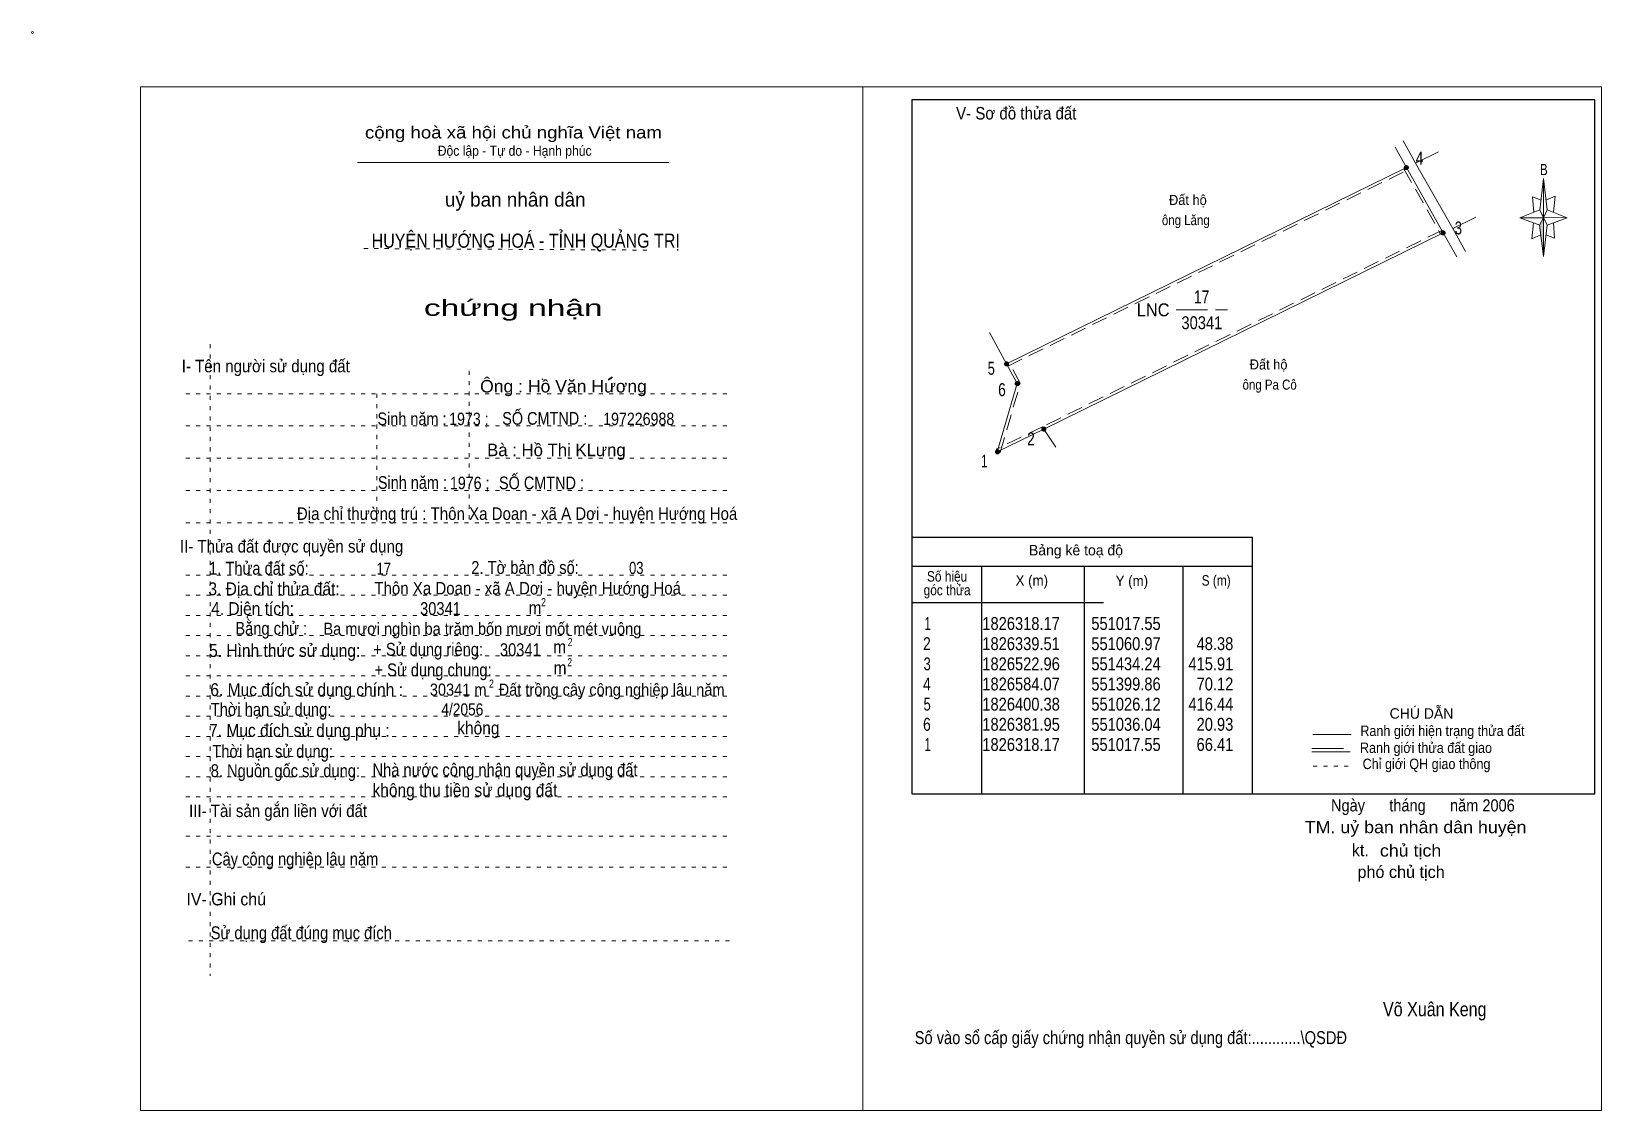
# Model space of a CAD drawing. Header units: centimetres. Extents: x -1.6 to 37.4, y -1.3 to 25.5.
import ezdxf
from ezdxf.enums import TextEntityAlignment as Align

# ---------------------------------------------------------------- set-up
doc = ezdxf.new("R2010")
doc.units = ezdxf.units.CM
doc.header["$LTSCALE"] = 0.13
doc.header["$PDMODE"] = 32
doc.header["$PDSIZE"] = 0.065
for name, pattern in [('DOTTED', [1.5, 0.3, -1.2]), ('LONG_DASHED', [7.5, 6, -1.5]), ('MEDIUM_DASHED', [4.5, 3, -1.5])]:
    doc.linetypes.add(name, pattern=pattern)
for name, color, linetype, lineweight in [('1', 7, 'DOTTED', 13), ('10', 7, 'Continuous', 13), ('2', 7, 'Continuous', 25), ('3', 7, 'Continuous', 13), ('30', 7, 'Continuous', 13), ('32', 7, 'LONG_DASHED', 13), ('33', 7, 'LONG_DASHED', 13), ('35', 7, 'Continuous', 13), ('7', 7, 'Continuous', 40)]:
    doc.layers.add(name, color=color, linetype=linetype, lineweight=lineweight)

msp = doc.modelspace()

# ---------------------------------------------------------------- hatches: boundary and pattern name
at = {"layer": '10'}
for points in [[(22.8738, 16.7398, 1), (22.8699, 16.7398, 1)], [(22.3705, 15.0699, 1), (22.3665, 15.0699, 1)]]:
    msp.add_hatch(color=256, dxfattribs=at).paths.add_polyline_path(points)
at = {"layer": '30'}
msp.add_hatch(color=256, dxfattribs=at).paths.add_polyline_path([(35.91, 20.87), (35.91, 19.91), (35.81, 20.69)])
at = {"layer": '32'}
for points in [[(32.5595, 22.117, 1), (32.4595, 22.117, 1)], [(33.471, 20.4969, 1), (33.371, 20.4969, 1)], [(22.6513, 17.2472, 1), (22.5513, 17.2472, 1)], [(22.9143, 16.7586, 1), (22.8143, 16.7586, 1)], [(23.5752, 15.6335, 1), (23.4752, 15.6335, 1)], [(22.4241, 15.0677, 1), (22.3241, 15.0677, 1)]]:
    msp.add_hatch(color=256, dxfattribs=at).paths.add_polyline_path(points)

# ---------------------------------------------------------------- linework, layer by layer
at = {"layer": '1', "linetype": 'Continuous'}
msp.add_line((6.51, 22.24), (14.23, 22.24), dxfattribs=at)
at = {"layer": '1'}
for p, q in [((6.67, 20.11), (13.82, 20.07)), ((2.86, 17.74), (2.86, 2.07)), ((9.28, 17.08), (9.28, 13.31)), ((2.25, 16.51), (15.75, 16.51)), ((6.99, 16.51), (6.99, 13.31)), ((2.25, 15.71), (15.75, 15.71)), ((2.25, 14.91), (15.75, 14.91)), ((2.25, 14.11), (15.75, 14.11)), ((2.25, 13.31), (15.75, 13.31)), ((2.25, 12.01), (15.75, 12.01)), ((2.25, 11.51), (15.75, 11.51)), ((2.25, 11.01), (15.75, 11.01)), ((2.25, 10.51), (15.75, 10.51)), ((2.25, 10.01), (15.75, 10.01)), ((2.25, 9.51), (15.75, 9.51)), ((2.25, 9.01), (15.75, 9.01)), ((2.25, 8.51), (15.75, 8.51)), ((2.25, 8.01), (15.75, 8.01)), ((2.25, 7.51), (15.75, 7.51)), ((2.25, 7.01), (15.75, 7.01)), ((2.25, 6.51), (15.75, 6.51)), ((2.25, 5.54), (15.75, 5.54)), ((2.25, 4.77), (15.75, 4.77)), ((2.32, 2.94), (15.82, 2.94))]:
    msp.add_line(p, q, dxfattribs=at)
at = {"layer": '10'}
for p, q in [((32.51, 22.12), (32.23, 22.62)), ((32.74, 22.23), (32.43, 22.78)), ((33.31, 22.51), (32.74, 22.23)), ((33.66, 20.61), (32.74, 22.23)), ((34.23, 20.89), (33.66, 20.61)), ((33.76, 19.9), (33.42, 20.5)), ((33.98, 20.04), (33.66, 20.61)), ((22.18, 18.03), (22.6, 17.25)), ((22.86, 16.74), (22.85, 16.74)), ((22.87, 16.76), (22.87, 16.75)), ((22.87, 16.73), (22.87, 16.72)), ((23.52, 15.63), (23.82, 15.18)), ((22.36, 15.07), (22.35, 15.07)), ((22.36, 15.09), (22.36, 15.08)), ((22.36, 15.06), (22.36, 15.05)), ((22.38, 15.07), (22.37, 15.07))]:
    msp.add_line(p, q, dxfattribs=at)
at = {"layer": '10', "linetype": 'MEDIUM_DASHED'}
for p, q in [((22.63, 17.19), (32.54, 22.06)), ((32.45, 22.09), (33.36, 20.47))]:
    msp.add_line(p, q, dxfattribs=at)
at = {"layer": '10'}
msp.add_lwpolyline([(22.37, 15.07), (22.86, 16.76), (22.6, 17.25), (32.51, 22.12), (33.42, 20.5), (23.52, 15.63)], close=True, dxfattribs=at)
at = {"layer": '10', "linetype": 'MEDIUM_DASHED'}
for points in [[(33.39, 20.56), (23.49, 15.69), (22.34, 15.13)], [(22.44, 15.05), (22.94, 16.77), (22.66, 17.28)]]:
    msp.add_lwpolyline(points, dxfattribs=at)
at = {"layer": '10'}
for centre, radius in [((-1.55, 25.47), 0.025), ((22.8718, 16.7398), 0.00828), ((22.8718, 16.7398), 0.00199), ((22.3685, 15.0699), 0.00828), ((22.3685, 15.0699), 0.00199)]:
    msp.add_circle(centre, radius, dxfattribs=at)
msp.add_point((22.88, 16.74), dxfattribs=at)
at = {"layer": '2'}
for p, q in [((20.25, 12.95), (28.7, 12.95)), ((28.7, 6.59), (28.7, 12.95)), ((20.25, 12.23), (28.7, 12.23)), ((21.99, 6.59), (21.99, 12.23)), ((24.53, 10.89), (24.53, 12.23)), ((26.97, 12.23), (26.97, 6.59)), ((20.25, 11.33), (25, 11.33))]:
    msp.add_line(p, q, dxfattribs=at)
msp.add_lwpolyline([(37.18, 23.8), (20.25, 23.8), (20.25, 6.59), (37.18, 6.59)], close=True, dxfattribs=at)
msp.add_lwpolyline([(24.53, 6.59), (24.53, 10.39), (24.53, 10.89)], dxfattribs=at)
at = {"layer": '3'}
msp.add_line((19.04, 24.12), (19.04, -1.27), dxfattribs=at)
for points in [[(19.04, 24.12), (1.13, 24.12), (1.13, -1.27), (19.04, -1.27)], [(19.04, -1.27), (37.35, -1.27), (37.35, 24.12), (19.04, 24.12)]]:
    msp.add_lwpolyline(points, dxfattribs=at)
at = {"layer": '30'}
for p, q in [((35.82, 21.07), (35.91, 21.85)), ((36, 21.07), (36.5, 20.87)), ((35.82, 20.69), (35.32, 20.87)), ((36, 20.69), (35.91, 19.91)), ((36.16, 20.75), (36.18, 20.37)), ((36.18, 20.37), (35.97, 20.45))]:
    msp.add_line(p, q, dxfattribs=at)
for points in [[(35.91, 21.85), (36, 21.07), (35.91, 20.87)], [(35.91, 20.87), (35.32, 20.87), (35.82, 21.07), (36, 20.69), (36.5, 20.87), (35.91, 20.89)], [(35.91, 20.87), (35.91, 19.91), (35.81, 20.69)]]:
    msp.add_lwpolyline(points, close=True, dxfattribs=at)
for points in [[(35.97, 21.31), (36.2, 21.41), (36.16, 21.01)], [(35.91, 20.87), (35.82, 21.07), (35.32, 20.87)], [(35.85, 21.31), (35.64, 21.39), (35.67, 21.01)], [(35.66, 20.75), (35.62, 20.35), (35.84, 20.45)], [(35.91, 20.87), (36, 20.69), (36.5, 20.87)]]:
    msp.add_lwpolyline(points, dxfattribs=at)
at = {"layer": '32'}
for centre in [(32.5095, 22.117), (33.421, 20.4969), (22.6013, 17.2472), (22.8643, 16.7586), (23.5252, 15.6335), (22.3741, 15.0677)]:
    msp.add_circle(centre, 0.05, dxfattribs=at)
at = {"layer": '33'}
msp.add_line((26.8, 18.59), (28.08, 18.59), dxfattribs=at)
at = {"layer": '35'}
for p, q in [((30.19, 8.06), (31.14, 8.06)), ((30.17, 7.63), (31.12, 7.63))]:
    msp.add_line(p, q, dxfattribs=at)
at = {"layer": '35', "linetype": 'LONG_DASHED'}
msp.add_line((30.17, 7.71), (31.12, 7.71), dxfattribs=at)
at = {"layer": '35', "linetype": 'DOTTED'}
msp.add_line((30.2, 7.27), (31.19, 7.27), dxfattribs=at)
at = {"layer": '7'}
msp.add_line((12.73, 16.85), (12.83, 16.92), dxfattribs=at)

# ---------------------------------------------------------------- texts
at = {"layer": '1'}
for s, height, width, p in [('V- Sơ đồ thửa đất', 0.31, 0.9, (22.84, 23.31)), ('cộng hoà xã hội chủ nghĩa Việt nam', 0.3, 1.15, (10.375, 22.84)), ('Độc lập - Tự do - Hạnh phúc', 0.25, 0.9, (10.405, 22.41)), ('chứng nhận', 0.4, 1.55, (10.37, 18.44)), ('I- Tên người sử dụng đất', 0.31, 0.9, (4.235, 17.04)), ('II- Thửa đất được quyền sử dụng', 0.31, 0.9, (4.875, 12.57)), ('III- Tài sản gắn liền với đất', 0.31, 0.9, (4.54, 6.01)), ('IV- Ghi chú', 0.31, 0.95, (3.255, 3.82))]:
    msp.add_text(s, height=height, dxfattribs=dict(at, width=width)).set_placement(p, align=Align.CENTER)
msp.add_text('uỷ ban nhân dân', height=0.35, dxfattribs=at).set_placement((10.42, 21.15), align=Align.CENTER)
at = {"layer": '10'}
for s, width, p in [('  Đất hộ', 0.95, (26.45, 21.19)), ('ông Lăng', 0.85, (26.45, 20.69)), ('  Đất hộ', 0.95, (28.45, 17.11)), ('ông Pa Cô', 0.85, (28.45, 16.61))]:
    msp.add_text(s, height=0.25, dxfattribs=dict(at, width=width)).set_placement(p)
for s, height, width, p in [('Ông : Hồ Văn Hương', 0.31, 1.05, (11.615, 16.54)), ('Sinh năm :', 0.3149, 0.85, (7.86, 15.73)), ('1973 ;', 0.31, 0.85, (9.27, 15.73)), ('SỐ CMTND :', 0.3149, 0.85, (11.15, 15.74)), ('Sinh năm :', 0.3149, 0.85, (7.87, 14.15)), ('1976 ;', 0.31, 0.85, (9.29, 14.14)), ('SỐ CMTND :', 0.3149, 0.85, (11.07, 14.14)), ('Địa chỉ thường trú : Thôn Xa Doan - xã A Dơi - huyện Hướng Hoá', 0.31, 0.9, (10.465, 13.38)), ('17', 0.3, 0.8, (7.16, 12.02)), ('03', 0.3, 0.8, (13.42, 12.04)), (' Thôn Xa Doan - xã A Dơi - huyện Hướng Hoá', 0.31, 0.9, (10.675, 11.53)), ('Ba mươi nghìn ba trăm bốn mươi mốt mét vuông ', 0.3, 0.9, (9.655, 10.53)), ('30341 m   Đất trồng cây công nghiệp lâu năm ', 0.3, 0.9, (12.005, 9.02)), ('4/2056 ', 0.3, 0.85, (9.155, 8.53)), ('Ngày      tháng      năm 2006', 0.3, 0.9, (32.92, 6.15)), ('TM. uỷ ban nhân dân huyện', 0.3, 1.1, (32.74, 5.61)), ('chủ tịch', 0.3, 1.1, (32.615, 5.03)), ('Võ Xuân Keng ', 0.35, 0.85, (33.27, 1.07))]:
    msp.add_text(s, height=height, dxfattribs=dict(at, width=width)).set_placement(p, align=Align.CENTER)
for s, height, p in [('Bà : Hồ Thị KLưng', 0.31, (11.44, 14.96)), ('kt.  ', 0.3, (31.48, 5.04)), ('phó chủ tịch ', 0.3, (32.435, 4.5))]:
    msp.add_text(s, height=height, dxfattribs=at).set_placement(p, align=Align.CENTER)
at = {"layer": '2'}
for s, height, width, p in [('HUYỆN HƯỚNG HOÁ - TỈNH QUẢNG TRỊ', 0.35, 0.85, (10.68, 20.13)), ('Số hiệu', 0.2591, 0.85, (21.125, 11.85)), ('3. Địa chỉ thửa đất:', 0.32, 0.9, (4.44, 11.51)), ('góc thửa', 0.2591, 0.85, (21.125, 11.51)), ('X (m)', 0.2591, 0.95, (23.225, 11.75)), ('Y (m)', 0.2591, 0.95, (25.705, 11.74)), ('S (m)', 0.2591, 0.85, (27.795, 11.75)), ('Số vào sổ cấp giấy chứng nhận quyền sử dụng đất:............\\QSDĐ', 0.32, 0.85, (25.68, 0.38))]:
    msp.add_text(s, height=height, dxfattribs=dict(at, width=width)).set_placement(p, align=Align.CENTER)
msp.add_text('Bảng kê toạ độ', height=0.2591, dxfattribs=at).set_placement((24.32, 12.5), align=Align.CENTER)
for s, height, width, p in [('1. Thửa đất số:', 0.32, 0.85, (2.83, 12.02)), ('2. Tờ bản đồ số:', 0.32, 0.85, (9.33, 12.04)), ('4. Diện tích:', 0.32, 0.9, (2.88, 11.02)), ('30341', 0.32, 0.85, (8.06, 11.02)), ('m', 0.32, 0.9, (10.75, 11.04)), ('2', 0.2, 0.8, (11.06, 11.24)), ('Bằng chử :', 0.32, 0.85, (3.48, 10.53)), ('5. Hình thức sử dụng:', 0.32, 0.9, (2.83, 9.98)), ('+ Sử dụng riêng:', 0.32, 0.85, (6.9, 10.01)), ('30341', 0.32, 0.85, (10.04, 10)), ('m', 0.32, 0.9, (11.36, 10.07)), ('2', 0.2, 0.8, (11.72, 10.25)), ('+ Sử dụng chung:', 0.32, 0.85, (6.93, 9.5)), ('m', 0.32, 0.9, (11.37, 9.55)), ('2', 0.2, 0.8, (11.71, 9.75)), ('6. Mục đích sử dụng chính : ', 0.32, 0.9, (2.86, 9.01)), ('2', 0.2, 0.8, (9.77, 9.22)), ('Thời hạn sử dụng: ', 0.32, 0.85, (2.87, 8.52)), ('7. Mục đích sử dụng phụ : ', 0.32, 0.9, (2.83, 8)), ('không', 0.32, 0.9, (8.98, 8.06)), ('Thời hạn sử dụng: ', 0.32, 0.85, (2.91, 7.48)), ('8. Nguồn gốc sử dụng: ', 0.32, 0.85, (2.87, 7)), ('Nhà nước công nhận quyền sử dụng đất ', 0.32, 0.85, (6.88, 7.02)), ('không thu tiền sử dụng đất', 0.32, 0.9, (6.88, 6.52)), ('Cây công nghiệp lâu năm', 0.32, 0.85, (2.9, 4.81)), ('Sử dụng đất đúng mục đích', 0.32, 0.85, (2.87, 2.98))]:
    msp.add_text(s, height=height, dxfattribs=dict(at, width=width)).set_placement(p)
at = {"layer": '30', "width": 0.75}
msp.add_text('B', height=0.2756, dxfattribs=at).set_placement((35.92, 21.93), align=Align.CENTER)
at = {"layer": '30'}
for s, width, p in [('1', 0.65, (20.72, 10.65)), ('1826318.17', 0.85, (23.92, 10.65)), ('551017.55', 0.85, (26.42, 10.65)), ('551017.55', 0.85, (26.42, 10.65)), ('2', 0.8, (20.72, 10.15)), ('1826339.51', 0.85, (23.92, 10.15)), ('551060.97', 0.85, (26.42, 10.15)), ('48.38', 0.85, (28.22, 10.15)), ('3', 0.75, (20.72, 9.65)), ('1826522.96', 0.85, (23.92, 9.65)), ('551434.24', 0.85, (26.42, 9.65)), ('415.91', 0.85, (28.22, 9.65)), ('4', 0.8, (20.72, 9.15)), ('1826584.07', 0.85, (23.92, 9.15)), ('551399.86', 0.85, (26.42, 9.15)), ('70.12', 0.85, (28.22, 9.15)), ('5', 0.75, (20.72, 8.65)), ('1826400.38', 0.85, (23.92, 8.65)), ('551026.12', 0.85, (26.42, 8.65)), ('416.44', 0.85, (28.22, 8.65)), ('6', 0.8, (20.72, 8.15)), ('1826381.95', 0.85, (23.92, 8.15)), ('551036.04', 0.85, (26.42, 8.15)), ('20.93', 0.85, (28.22, 8.15)), ('1', 0.65, (20.72, 7.65)), ('1826318.17', 0.85, (23.92, 7.65)), ('551017.55', 0.85, (26.42, 7.65)), ('66.41', 0.85, (28.22, 7.65))]:
    msp.add_text(s, height=0.32, dxfattribs=dict(at, width=width)).set_placement(p, align=Align.RIGHT)
at = {"layer": '32'}
for s, width, p in [('4', 0.8, (32.835, 22.19)), ('3', 0.75, (33.8, 20.46)), ('5', 0.75, (22.22, 16.98)), ('6', 0.8, (22.485, 16.45)), ('2', 0.8, (23.205, 15.23)), ('1', 0.65, (22.05, 14.68))]:
    msp.add_text(s, height=0.32, dxfattribs=dict(at, width=width)).set_placement(p, align=Align.CENTER)
at = {"layer": '33', "width": 0.95}
msp.add_text('LNC', height=0.32, dxfattribs=at).set_placement((26.64, 18.43), align=Align.RIGHT)
at = {"layer": '33'}
for s, width, p in [('17', 0.8, (27.435, 18.75)), ('30341', 0.85, (27.44, 18.11))]:
    msp.add_text(s, height=0.32, dxfattribs=dict(at, width=width)).set_placement(p, align=Align.CENTER)
at = {"layer": '35'}
msp.add_text('CHÚ DẪN', height=0.2591, dxfattribs=at).set_placement((32.885, 8.45), align=Align.CENTER)
at = {"layer": '35', "width": 0.9}
for s, p in [('Ranh giới hiện trạng thửa đất', (33.405, 8.02)), ('Ranh giới thửa đất giao ', (33.04, 7.6)), ('Chỉ giới QH giao thông', (33.01, 7.2))]:
    msp.add_text(s, height=0.2591, dxfattribs=at).set_placement(p, align=Align.CENTER)
at = {"layer": '7', "width": 0.85}
msp.add_text('197226988', height=0.31, dxfattribs=at).set_placement((13.48, 15.73), align=Align.CENTER)

doc.saveas('drawing.dxf')
